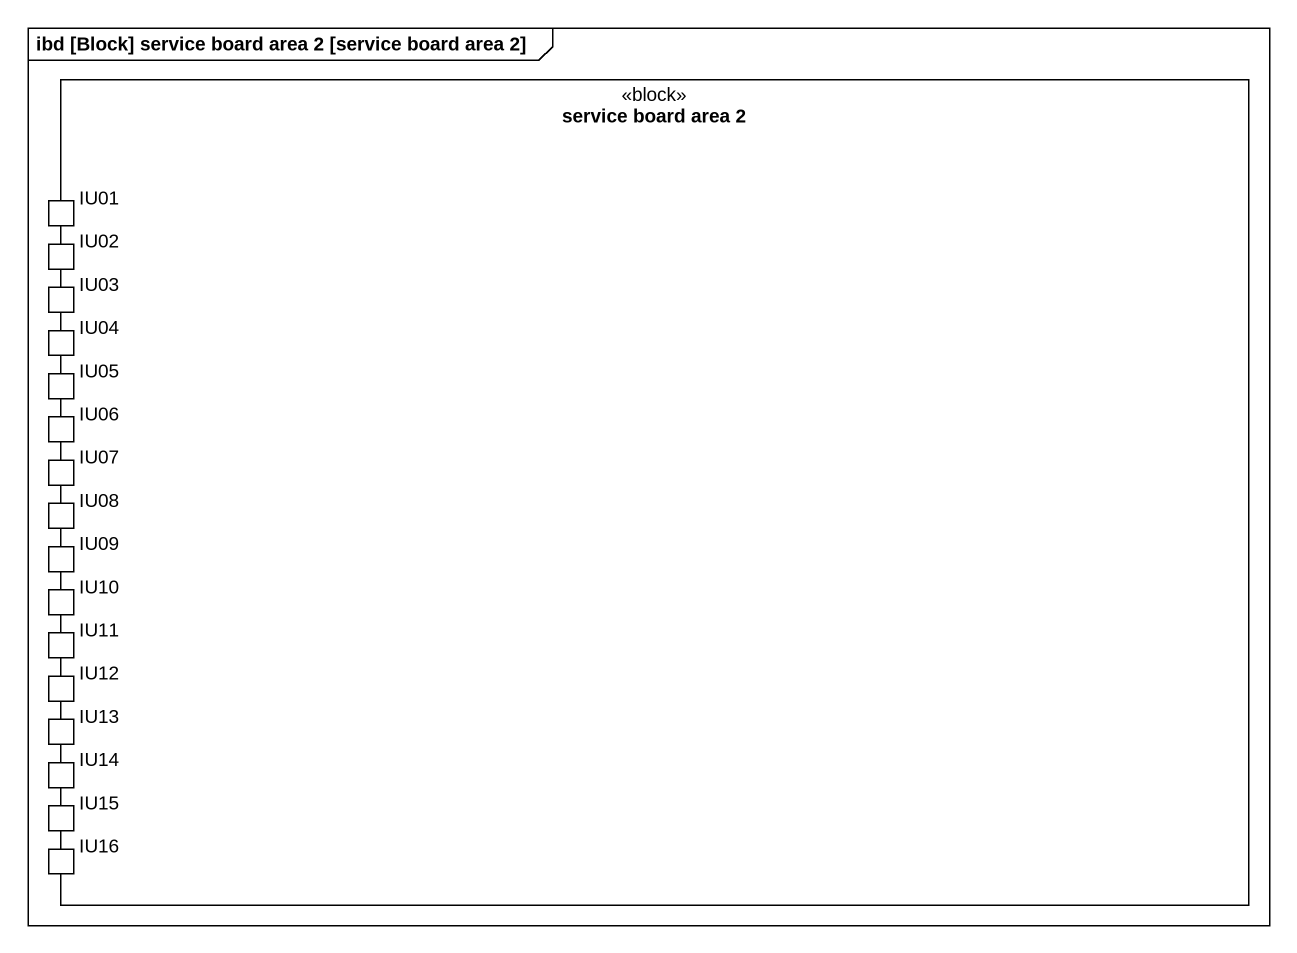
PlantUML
@startuml
mainframe ibd [Block] service board area 2 [service board area 2]
rectangle "service board area 2" as service_board_area_2 <<block>> {
  port IU01
  port IU02
  port IU03
  port IU04
  port IU05
  port IU06
  port IU07
  port IU08
  port IU09
  port IU10
  port IU11
  port IU12
  port IU13
  port IU14
  port IU15
  port IU16
}
@enduml
